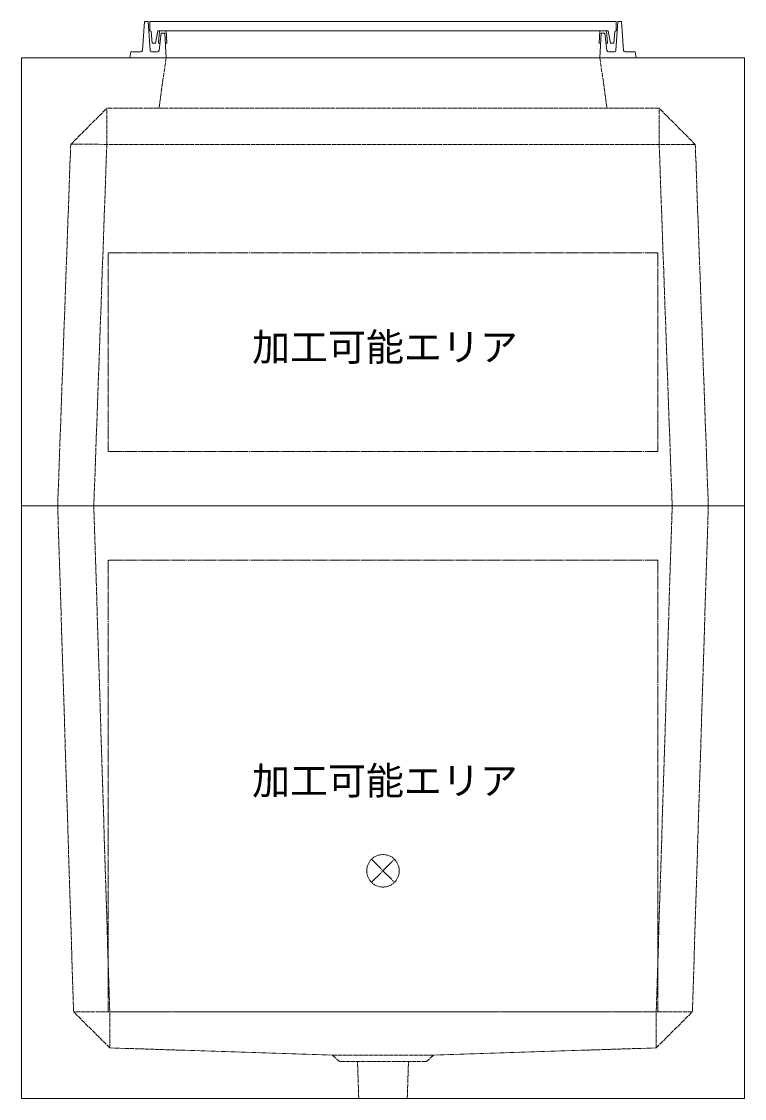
# Model space of a CAD drawing. Units: millimetres, scale not verified. Extents: x -3712 to 3712, y -2625 to 2625.
# Drawn here: x -538 to 462, y -1615 to -125 of the extents above; entities that cross this region are included whole.
import ezdxf
from ezdxf.enums import TextEntityAlignment as Align

# ---------------------------------------------------------------- set-up
doc = ezdxf.new("R2010")
doc.units = ezdxf.units.MM
doc.header["$LTSCALE"] = 10
doc.linetypes.add('LONG_DASHED1', pattern=[7, 6, -1])
doc.linetypes.add('LONG_DOUBLE_CHAIN', pattern=[21.8, 18, -1, 0.6, -0.6, 0.6, -1])
for name, color, linetype, lineweight in [('0-7_D-STR', 7, 'LONG_DASHED1', 9), ('0-A_D-STR-STR5', 1, 'LONG_DOUBLE_CHAIN', 9), ('0-B_D-STR-STR4', 134, 'Continuous', 9)]:
    doc.layers.add(name, color=color, linetype=linetype, lineweight=lineweight)
doc.styles.add('ＭＳ ゴシック', font='')
doc.styles.get('ＭＳ ゴシック').set_extended_font_data('MS Gothic')

# ---------------------------------------------------------------- blocks, each defined once
blk = doc.blocks.new('A$C6BF97EC2')
at = {"layer": '0-7_D-STR'}
for p, q in [((-3000, 6200), (-3100, 5500)), ((3000, 6200), (3100, 5500)), ((-4320, 5000), (-3820, 5500)), ((3820, 5500), (-3820, 5500)), ((-3820, 5001.1), (-3820, 5500)), ((4320, 5000), (3820, 5500)), ((3820, 5001.1), (3820, 5500)), ((-4320, 5001.1), (-4500, 0)), ((4320, 5000), (-4320, 5001.1)), ((-3820, 5001.1), (-4000, 0)), ((3820, 5001.1), (4000, 0)), ((4320, 5001.1), (4500, 0))]:
    blk.add_line(p, q, dxfattribs=at)
at = {"layer": '0-7_D-STR', "linetype": 'Continuous'}
for p in [(5000, 6200), (-5000, 0)]:
    blk.add_line(p, (5000, 0), dxfattribs=at)
blk.add_lwpolyline([(-5000, 0), (-5000, 6200), (5000, 6200)], dxfattribs=at)
at = {"layer": '0-A_D-STR-STR5'}
for p, q in [((-3800, 3500), (-3800, 750)), ((3800, 3500), (-3800, 3500))]:
    blk.add_line(p, q, dxfattribs=at)
blk.add_lwpolyline([(3800, 3500), (3800, 750), (-3800, 750)], dxfattribs=at)
blk = doc.blocks.new('A$C284D0AE2')
at = {"layer": '0-B_D-STR-STR4'}
for p, q in [((-3300, 500), (-3327.8, 98.6)), ((-3250, 500), (-3300, 500)), ((-3221.3, 98.6), (-3250, 500)), ((-3225, 500), (-3225, 370)), ((-3225, 370), (-3219.2, 370)), ((-3209.2, 360.9), (-3195, 200)), ((-3145, 200), (-3115, 370)), ((-3115, 370), (3115, 370)), ((-3090, 370), (-3106.2, 200.7)), ((-3070, 340), (-3098, 97.7)), ((-3000, 370), (-3090, 370)), ((-3020, 340), (-3070, 340)), ((-3000, 0), (-3020, 340)), ((-2991.8, 200.7), (-3000, 370)), ((3000, 370), (3090, 370)), ((3090, 370), (3106.2, 200.7)), ((-3195, 200), (-3145, 200)), ((-3106.2, 200.7), (-3086.1, 200.7)), ((-3011.8, 200.7), (-2991.8, 200.7)), ((3106.2, 200.7), (3086.1, 200.7)), ((-3490, 80), (-3500, 0)), ((-3500, 0), (3500, 0)), ((-3347.8, 80), (-3490, 80)), ((-3117.8, 80), (-3201.4, 80)), ((3117.8, 80), (3201.4, 80)), ((3347.8, 80), (3490, 80)), ((3490, 80), (3500, 0))]:
    blk.add_line(p, q, dxfattribs=at)
for points in [[(-3225, 500), (3225, 500), (3225, 370), (3219.2, 370)], [(3221.3, 98.6), (3250, 500), (3300, 500), (3327.8, 98.6)], [(3011.8, 200.7), (2991.8, 200.7), (3000, 370)], [(3000, 0), (3020, 340), (3070, 340), (3098, 97.7)], [(3209.2, 360.9), (3195, 200), (3145, 200), (3115, 370)]]:
    blk.add_lwpolyline(points, dxfattribs=at)
for centre, radius, start, end in [((-3219.2, 360), 10, 5.04245, 90), ((3219.2, 360), 10, 90, 174.95755), ((-3347.8, 100), 20, 270, 356.0372), ((-3201.4, 100), 20, 184.08562, 270), ((-3117.8, 100), 20, 270, 353.41806), ((3117.8, 100), 20, 186.58194, 270), ((3201.4, 100), 20, 270, 355.91438), ((3347.8, 100), 20, 183.9628, 270)]:
    blk.add_arc(centre, radius, start, end, dxfattribs=at)
blk = doc.blocks.new('A$C576C08F7')
at = {"layer": '0-7_D-STR', "linetype": 'Continuous'}
for p, q in [((-5000, 0), (5000, 0)), ((-5000, -8200), (-5000, 0)), ((5000, -8200), (5000, 0)), ((-5000, -8200), (5000, -8200))]:
    blk.add_line(p, q, dxfattribs=at)
at = {"layer": '0-7_D-STR'}
for p, q in [((-4500, 0), (-4280, -7000)), ((-4000, 0), (-3780, -7000)), ((4000, 0), (3780, -7000)), ((4500, 0), (4280, -7000)), ((-3780, -7500), (-4280, -7000)), ((4280, -7000), (-4280, -7000)), ((-3780, -7500), (-3780, -7000)), ((3780, -7500), (4280, -7000)), ((3780, -7500), (3780, -7000)), ((-3780, -7500), (-700, -7600)), ((3780, -7500), (700, -7600)), ((-600, -7690), (-700, -7600)), ((700, -7600), (-700, -7600)), ((600, -7690), (-600, -7690)), ((-336.2, -8200), (-352.5, -7690)), ((336.2, -8200), (352.5, -7690)), ((600, -7690), (700, -7600))]:
    blk.add_line(p, q, dxfattribs=at)
at = {"layer": '0-A_D-STR-STR5'}
for p, q in [((3800, -750), (3800, -7000)), ((3800, -7000), (-3800, -7000))]:
    blk.add_line(p, q, dxfattribs=at)
blk.add_lwpolyline([(3800, -750), (-3800, -750), (-3800, -7000)], dxfattribs=at)
blk = doc.blocks.new('A$C1C640AAB')
at = {"layer": '0-A_D-STR-STR5'}
for p, q in [((-159.1, -159.1), (159.1, 159.1)), ((-159.1, 159.1), (159.1, -159.1))]:
    blk.add_line(p, q, dxfattribs=at)
blk.add_circle((0, 0), 225, dxfattribs=at)
blk = doc.blocks.new('A$C84919efe')
at = {"layer": '0-7_D-STR'}
blk.add_blockref('A$C576C08F7', (0, 0), dxfattribs=at)
at = {"layer": '0-A_D-STR-STR5'}
blk.add_blockref('A$C1C640AAB', (0, -5050), dxfattribs=at)

msp = doc.modelspace()

# ---------------------------------------------------------------- block references
at = {"layer": '0-7_D-STR', "xscale": 0.1, "yscale": 0.1}
for name in ['A$C6BF97EC2', 'A$C84919efe']:
    msp.add_blockref(name, (-37.5, -795), dxfattribs=at)
at = {"layer": '0-B_D-STR-STR4', "xscale": 0.1, "yscale": 0.1}
msp.add_blockref('A$C284D0AE2', (-37.5, -175), dxfattribs=at)

# ---------------------------------------------------------------- texts
at = {"layer": '0-A_D-STR-STR5', "style": 'ＭＳ ゴシック'}
for p in [(-218.56, -606.14), (-218.56, -1206.14)]:
    msp.add_text('加工可能エリア', height=38.49, dxfattribs=at).set_placement(p, align=Align.BOTTOM_LEFT)

doc.saveas('drawing.dxf')
